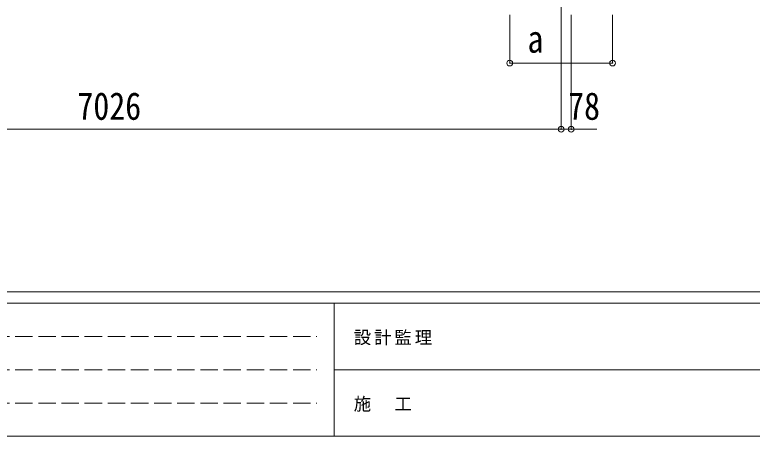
# Model space of a CAD drawing. Units: millimetres at full size. Extents: x -12578 to 12718, y -8779 to 8681.
# Drawn here: x -7587 to -1854, y -8779 to -5499 of the extents above; entities that cross this region are included whole.
import ezdxf
from ezdxf.enums import TextEntityAlignment as Align

# ---------------------------------------------------------------- set-up
doc = ezdxf.new("R2010")
doc.units = ezdxf.units.MM
doc.header["$LTSCALE"] = 45
doc.header["$PDMODE"] = 32
doc.header["$PDSIZE"] = 45
doc.linetypes.add('DASHED3', pattern=[4, 3, -1])
for name, color, linetype, lineweight in [('0-8_PARTS2', 2, 'Continuous', 9), ('0-A_寸法', 6, 'Continuous', 9), ('F-0_240', 7, 'Continuous', 9)]:
    doc.layers.add(name, color=color, linetype=linetype, lineweight=lineweight)
doc.styles.add('ＭＳ ゴシック', font='')
doc.styles.get('ＭＳ ゴシック').set_extended_font_data('MS Gothic')

msp = doc.modelspace()

# ---------------------------------------------------------------- linework, layer by layer
at = {"layer": '0-8_PARTS2'}
msp.add_line((-3339.05, -4787.84), (-3339.05, -5638.08), dxfattribs=at)
at = {"layer": '0-A_寸法'}
for p, q in [((-3739.14, -5874.94), (-3739.14, -5500.53)), ((-3339.14, -6389.93), (-3339.14, -5500.53)), ((-3261.14, -6389.93), (-3261.14, -5500.53)), ((-2939.14, -5874.94), (-2939.14, -5500.53)), ((-2939.14, -5874.94), (-3739.14, -5874.94)), ((-10365.14, -6389.93), (-3339.14, -6389.93)), ((-3339.14, -6389.93), (-3261.14, -6389.93)), ((-3261.14, -6389.93), (-3061.14, -6389.93))]:
    msp.add_line(p, q, dxfattribs=at)
for p in [(-3739.14, -5874.94), (-2939.14, -5874.94), (-3339.14, -6389.93), (-3261.14, -6389.93)]:
    msp.add_point(p, dxfattribs=at)
at = {"layer": 'F-0_240', "color": 5}
for p, q in [((-12578.18, -7653.98), (12081.82, -7653.98)), ((-12578.18, -7743.98), (8081.68, -7743.98)), ((-5103.32, -7743.98), (-5103.32, -8778.98)), ((-5103.32, -8261.48), (4121.68, -8261.48)), ((-12578.18, -8778.98), (12081.82, -8778.98))]:
    msp.add_line(p, q, dxfattribs=at)
at = {"layer": 'F-0_240', "color": 4, "linetype": 'DASHED3'}
for p, q in [((-12443.18, -8002.74), (-5238.32, -8002.74)), ((-12443.18, -8261.48), (-5238.32, -8261.48)), ((-12443.18, -8520.23), (-5238.32, -8520.23))]:
    msp.add_line(p, q, dxfattribs=at)

# ---------------------------------------------------------------- texts
at = {"layer": '0-A_寸法', "color": 7, "style": 'ＭＳ ゴシック', "width": 0.85}
for s, p in [('a', (-3601.01, -5858.14)), ('7026', (-7099.64, -6380.93)), ('78', (-3284.89, -6380.93))]:
    msp.add_text(s, height=214.4, dxfattribs=at).set_placement(p, align=Align.BOTTOM_LEFT)
at = {"layer": 'F-0_240', "char_height": 98.97, "attachment_point": 7, "style": 'ＭＳ ゴシック'}
for s, insert in [('\\T1.17;設計監理', (-4951.33, -8070.23)), ('\\T1.17;施\u3000工', (-4951.33, -8587.74))]:
    msp.add_mtext(s, dxfattribs=dict(at, insert=insert))

doc.saveas('drawing.dxf')
